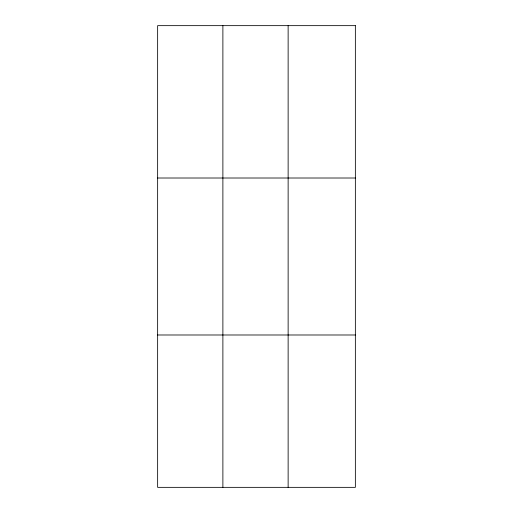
<?xml version="1.0" encoding="UTF-8"?>
<svg xmlns="http://www.w3.org/2000/svg" width="513" height="513" viewBox="0 0 513 513"><rect width="100%" height="100%" fill="white"/><g stroke="black" fill="none" stroke-linecap="round" stroke-linejoin="round"><path stroke-width="0.77" d="M222.886 487.35L222.886 25.65M288.133 487.35L288.133 25.65M157.638 178.011L355.362 178.011M157.638 334.989L355.362 334.989M355.362 25.65L355.362 487.35L157.638 487.35L157.638 25.65L355.362 25.65"/></g></svg>
